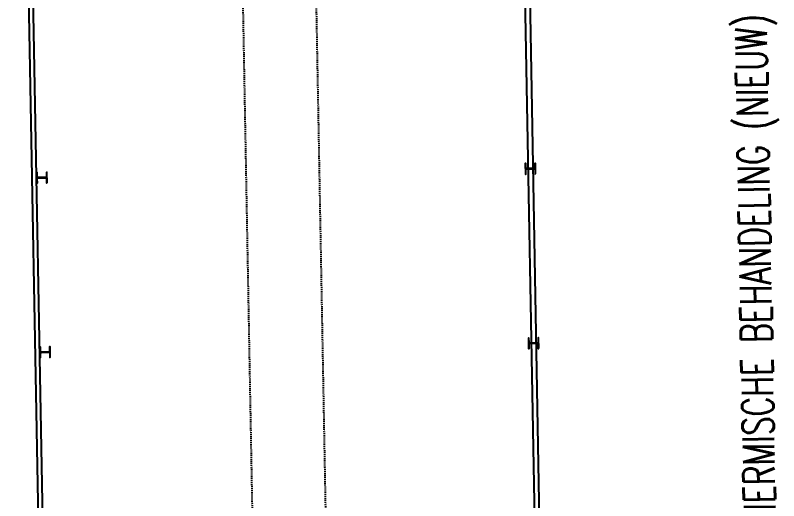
# Model space of a CAD drawing. Header units: millimetres. Extents: x 3476 to 38328, y 1439 to 26921.
# Drawn here: x 20390 to 22574, y 12752 to 14143 of the extents above; entities that cross this region are included whole.
import ezdxf

# ---------------------------------------------------------------- set-up
doc = ezdxf.new("R2010")
doc.units = ezdxf.units.MM
doc.header["$LTSCALE"] = 100
doc.header["$MEASUREMENT"] = 0
doc.linetypes.add('DOT', pattern=[0.055, 0.03, -0.025])
for name, color, linetype in [('A-KOLOM', 7, 'CONTINUOUS'), ('A-MUUR', 7, 'CONTINUOUS'), ('CIRCULATIE', 4, 'DOT'), ('L-HULPLIJNEN', 7, 'CONTINUOUS'), ('TEKST', 4, 'CONTINUOUS')]:
    doc.layers.add(name, color=color, linetype=linetype)
doc.styles.add('ROMANS', font='romans', dxfattribs={"width": 0.7})

msp = doc.modelspace()

# ---------------------------------------------------------------- linework, layer by layer
at = {"layer": 'A-KOLOM'}
for points in [[(21878.25, 13688.7), (21877.7, 13718.7), (21876.3, 13718.67), (21876.52, 13706.8, -0.4142135), (21873.87, 13704.05), (21853.07, 13703.67, -0.4142136), (21850.33, 13706.32), (21850.11, 13718.19), (21848.71, 13718.17), (21849.26, 13688.17), (21850.66, 13688.2), (21850.44, 13700.07, -0.4142136), (21853.09, 13702.82), (21873.89, 13703.2, -0.4142136), (21876.64, 13700.55), (21876.85, 13688.68)], [(20480.49, 13663.08), (20479.94, 13693.08), (20478.54, 13693.05), (20478.76, 13681.18, -0.4142135), (20476.11, 13678.43), (20455.31, 13678.05, -0.4142136), (20452.56, 13680.7), (20452.34, 13692.57), (20450.94, 13692.55), (20451.49, 13662.55), (20452.89, 13662.58), (20452.67, 13674.45, -0.4142136), (20455.32, 13677.2), (20476.12, 13677.58, -0.4142136), (20478.87, 13674.93), (20479.09, 13663.06)], [(21887.42, 13188.79), (21886.87, 13218.78), (21885.47, 13218.76), (21885.68, 13206.88, -0.4142135), (21883.03, 13204.13), (21862.24, 13203.75, -0.4142136), (21859.49, 13206.4), (21859.27, 13218.28), (21857.87, 13218.25), (21858.42, 13188.26), (21859.82, 13188.28), (21859.6, 13200.15, -0.4142136), (21862.25, 13202.9), (21883.05, 13203.28, -0.4142136), (21885.8, 13200.63), (21886.02, 13188.76)], [(20489.65, 13163.17), (20489.1, 13193.16), (20487.7, 13193.14), (20487.92, 13181.26, -0.4142135), (20485.27, 13178.52), (20464.47, 13178.13, -0.4142136), (20461.72, 13180.78), (20461.51, 13192.66), (20460.11, 13192.63), (20460.66, 13162.64), (20462.05, 13162.66), (20461.84, 13174.54, -0.4142136), (20464.49, 13177.28), (20485.28, 13177.67, -0.4142136), (20488.03, 13175.02), (20488.25, 13163.14)]]:
    msp.add_lwpolyline(points, format="xyb", close=True, dxfattribs=at)
at = {"layer": 'A-MUUR'}
for p, q in [((20389.58, 16276.86), (20465.2, 12150.55)), ((20401.57, 16277.08), (20476.98, 12162.77)), ((21842.46, 15232.31), (21898.24, 12188.82)), ((21828.72, 15218.05), (21884.24, 12188.56))]:
    msp.add_line(p, q, dxfattribs=at)
at = {"layer": 'CIRCULATIE'}
for p, q in [((21077.7, 12208.93), (21015.67, 15582.95)), ((21287.43, 12212.77), (21231.84, 15236.82))]:
    msp.add_line(p, q, dxfattribs=at)
at = {"layer": 'L-HULPLIJNEN'}
msp.add_line((20404.01, 16152.86), (20477.16, 12162.77), dxfattribs=at)

# ---------------------------------------------------------------- texts
at = {"layer": 'TEKST', "color": 7, "style": 'ROMANS', "width": 0.7}
msp.add_text('THERMISCHE BEHANDELING (NIEUW)', height=90, rotation=91.05, dxfattribs=at).set_placement((22565.98, 12643.46))

doc.saveas('drawing.dxf')
